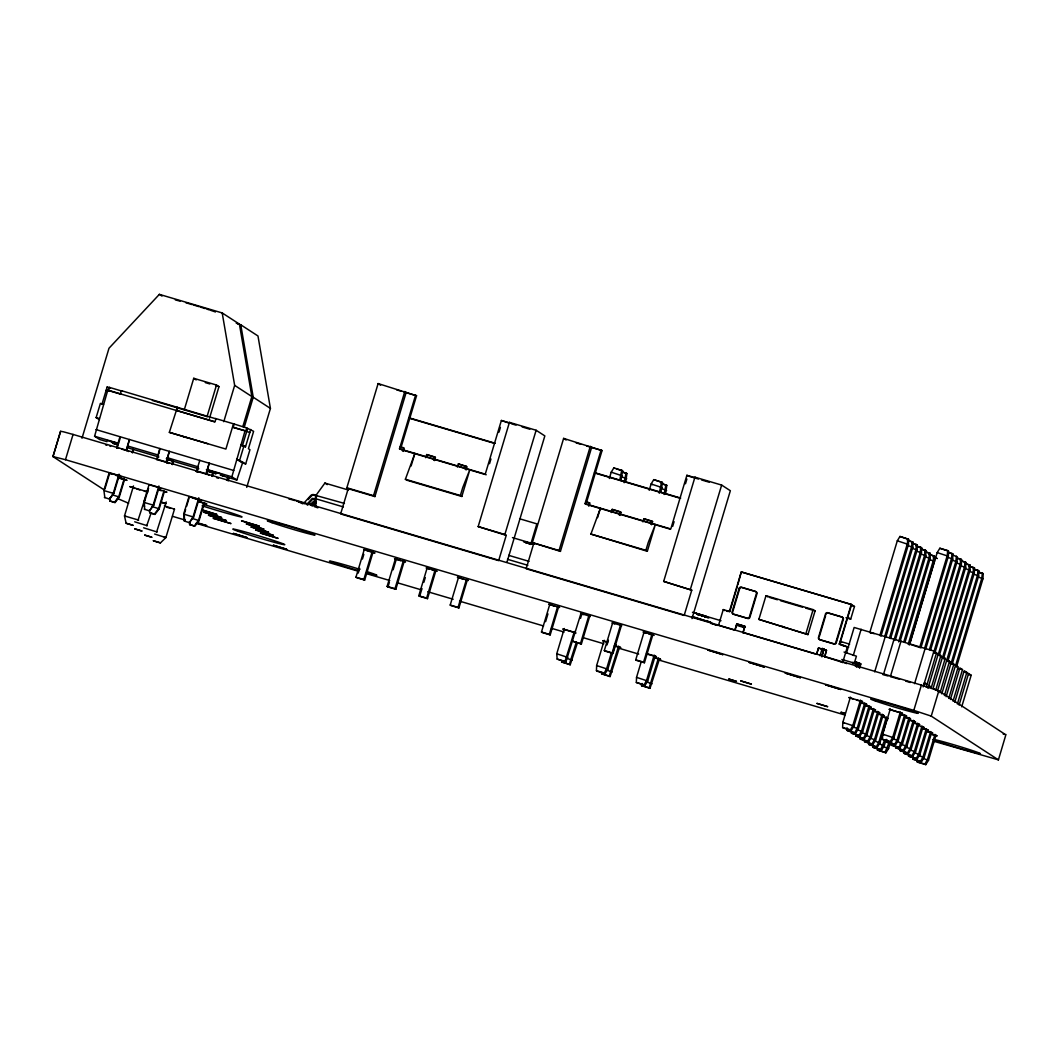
<?xml version="1.0" encoding="UTF-8"?>
<svg xmlns="http://www.w3.org/2000/svg" width="1059" height="1059" viewBox="0 0 1059 1059"><rect width="100%" height="100%" fill="white"/><g stroke="black" fill="none" stroke-linecap="round" stroke-linejoin="round"><path stroke-width="1.5" d="M615.372 643.978L607.787 669.235L605.139 673.577L597.289 671.26L596.442 670.704L596.641 665.555L604.226 640.298M620.945 480.601L622.573 470.726L613.863 467.853L611.215 472.182L609.322 478.496M625.75 481.832L626.902 473.545L622.904 472.062M655.269 655.773L647.684 681.03L645.05 685.372L636.34 682.486L636.538 677.35L641.277 661.557M660.842 492.395L662.471 482.507L653.76 479.634L651.113 483.976L649.22 490.291M665.648 493.626L666.799 485.326L661.24 483.381M861.549 700.806L853.978 726.064L851.33 730.406L843.48 728.076L842.62 727.533L842.832 722.384L850.403 697.126M865.891 703.626L858.306 728.883L855.672 733.225L847.809 730.895L846.962 730.339L847.054 727.771M878.877 712.058L871.292 737.329L868.658 741.657L860.795 739.341L859.948 738.785L860.04 736.217M886.145 739.42L884.252 745.735L881.604 750.076L873.754 747.747L872.894 747.204L873 744.623M907.801 538.779L907.364 543.77L879.883 635.36L880.969 636.062L908.45 544.485L908.648 539.335L899.951 536.463L897.304 540.805L869.823 632.382L870.922 633.097M885.787 637.306L912.792 547.291L912.99 542.155L907.417 540.209M890.593 638.537L917.12 550.111L917.319 544.975L911.759 543.029M895.385 639.768L921.436 552.917L921.634 547.781L916.075 545.835M900.19 640.999L925.778 555.737L925.976 550.601L920.403 548.641M904.995 642.244L930.106 558.556L930.305 553.407L924.745 551.461M909.284 645.024L934.395 561.336L934.594 556.2L929.021 554.241M948.348 556.266L948.546 551.13L947.699 550.574L939.849 548.258L937.202 552.586L909.734 644.176L920.88 647.856L948.348 556.266L937.202 552.586M925.685 649.088L952.69 559.086L952.888 553.95L948.89 552.467M930.49 650.332L957.018 561.905L957.217 556.756L953.232 555.273M934.806 653.138L961.334 564.712L961.546 559.562L957.548 558.08M939.611 654.369L965.676 567.518L965.874 562.382L960.301 560.436M943.476 658.764L970.004 570.338L970.203 565.202L964.643 563.256M947.765 661.544L974.293 573.118L974.492 567.981L968.932 566.036M952.571 662.788L978.622 575.937L978.82 570.801L973.261 568.855M956.436 667.183L982.964 578.757L983.162 573.621L977.589 571.675M901.447 712.588L893.875 737.858L891.162 742.147L883.312 739.831L882.451 739.275L882.729 734.178L890.301 708.908M905.789 715.407L898.204 740.678L895.504 744.967L887.641 742.637L886.793 742.094L886.926 739.539M910.118 718.227L902.546 743.484L899.832 747.786L891.982 745.457L891.122 744.901L891.254 742.359M923.104 726.659L915.532 751.93L912.818 756.219L904.968 753.902L904.108 753.346L904.24 750.791M931.721 732.259L924.15 757.529L921.436 761.818L913.586 759.502L912.726 758.946L912.858 756.391M936.063 735.078L928.478 760.349L925.765 764.638L917.915 762.308L917.068 761.765L917.2 759.21M621.712 470.17L619.846 479.886M626.054 472.989L624.188 482.705M661.61 481.964L659.28 493.256M665.952 484.77L664.086 494.5M912.13 541.599L911.693 546.59L884.689 636.591M916.472 544.419L916.022 549.396L889.494 637.822M920.787 547.225L920.35 552.202L893.822 640.629M925.116 550.045L924.679 555.022L898.628 641.873M929.458 552.851L929.021 557.841L903.909 641.529M933.734 555.644L933.297 560.621L908.185 644.309M947.699 550.574L947.262 555.565L919.781 647.142M952.028 553.394L951.591 558.371L924.586 648.386M956.37 556.213L955.933 561.191L929.405 649.617M960.685 559.006L960.248 563.997L933.72 652.423M965.014 561.826L964.577 566.817L938.049 655.243M969.356 564.646L968.919 569.636L942.854 656.474M973.645 567.425L973.195 572.416L937.453 691.077M977.973 570.245L977.536 575.236L951.008 663.649M982.302 573.065L981.865 578.042L955.814 664.893M891.982 745.457L892.234 742.994M103.676 489.562L52.976 456.614L60.535 431.265L63.514 431.82L73.058 434.442L65.473 459.699L52.963 456.575L60.628 431.37M81.993 438.254L108.998 348.239L159.366 294.362L222.191 312.935L239.4 324.107L251.857 396.556L242.855 426.552M99.122 419.549L96.131 417.603L100.393 403.4L103.544 404.326M101.929 404.392L107.144 387.025L110.282 387.951L109.434 387.395L108.481 390.559L121.057 394.266L120.369 393.829L121.322 390.665L215.917 418.808L214.977 421.959L107.806 390.109L94.582 436.242L99.533 439.459L107.038 441.669M109.103 473.002L103.888 490.37L104.867 497.717M116.675 447.745L119.998 436.692M104.867 489.126L109.606 473.333M117.192 448.076L118.131 444.912M120.038 438.598L118.608 443.337L94.582 436.242M118.992 474.207L113.313 493.163L109.58 499.12L113.829 493.494L119.508 474.551M126.1 450.525L129.423 439.472L126.617 450.856M124.459 477.755L118.78 496.711L114.518 502.323L109.805 500.933L109.62 498.127M132.044 452.497L132.984 449.334M109.805 500.933L115.034 502.668L119.283 497.042L124.499 479.674M132.547 452.828L133.5 449.678M133.5 485.922L124.499 515.918L126.127 523.278L133.196 525.37L126.153 523.252M149.001 484.797L143.786 502.165L144.765 509.511M156.573 459.527L159.896 448.473L158.982 453.543M138.067 520.075L145.268 497.995M146.685 493.256L147.638 490.092M144.58 506.705L144.302 502.496L148.564 488.292M157.566 458.282L158.506 455.132L128.033 446.117M158.903 486.002L153.211 504.944L149.478 510.901L153.727 505.289L158.929 487.908M165.998 462.32L169.321 451.266L166.515 462.651M146.738 525.701L151.093 513.099M184.253 409.886L193.731 378.301L216.499 385.026L218.975 386.641L209.497 418.226M163.88 491.124L158.678 508.505L154.415 514.118L149.703 512.728L149.531 509.922M171.942 464.292L172.882 461.128M149.703 512.728L154.932 514.449L159.181 508.836L164.397 491.469M172.445 464.623L173.398 461.459M156.639 531.922L166.21 501.953M164.383 505.845L174.483 509.18L165.866 537.588L160.425 542.896L153.37 540.778L160.425 542.896M207.035 416.611L216.499 385.026M192.341 497.942L201.395 500.404L189.018 496.618L183.684 513.959L184.663 521.306L184.2 514.29L185.616 509.551M196.471 471.321L199.794 460.268M186.569 506.387L188.939 498.498M196.987 471.652L198.404 466.913L167.931 457.912M198.801 497.796L193.109 516.739L189.376 522.696L193.625 517.07L198.84 499.702M205.896 474.101L209.219 463.048L206.412 474.445M223.767 421.694L234.661 385.37L222.191 312.935M203.778 502.919L198.576 520.287L194.327 525.913L189.614 524.523L189.429 521.716M211.84 476.073L212.78 472.923M189.614 524.523L194.83 526.244L199.079 520.618L204.294 503.25M212.343 476.404L213.296 473.254M215.414 418.464L233.47 423.812L225.898 449.069L169.347 432.363L177.396 407.238M234.158 424.249L233.205 427.412L245.781 431.119L246.721 427.968L233.47 423.812M226.758 480.243L227.698 477.079M228.122 480.918L229.075 477.768M244.232 427.24L253.233 397.231L240.764 324.795L237.626 323.869M233.046 427.293L245.092 430.682L231.868 476.802L236.819 480.018L242.537 462.982L236.567 459.103L245.688 463.908L249.95 449.704L248.415 448.698L253.617 431.331L246.721 427.968M250.718 429.451L245.503 446.819L242.365 445.892L247.581 428.524M239.705 460.03L243.967 445.813L240.83 444.886L242.365 445.892M246.747 487.365L270.429 408.417L257.972 335.968L240.764 324.795M302.331 503.819L302.225 502.813M406.179 392.346L374.912 496.565L348.212 488.676L346.849 487.789L378.116 383.57L416.544 395.735L400.434 449.426L399.495 448.817L415.605 395.126M340.627 513.933L348.212 488.676M374.912 496.565L373.549 495.678L404.816 391.459M373.086 552.004L364.667 580.08L356.817 577.751L355.956 577.195L364.389 549.131M358.22 573.078L359.623 568.405M362.43 559.046L363.833 554.36M364.667 580.08L363.819 579.525L372.238 551.448M402.42 450.83L403.373 447.666L400.236 446.739M403.28 451.386L404.22 448.222L403.373 447.666M461.817 496.459L460.361 495.506L462.73 487.617L469.865 469.614L461.817 496.459L406.841 480.204L405.385 479.264L414.89 453.371L411.104 466M404.247 561.217L395.828 589.281L387.978 586.964L387.117 586.408L395.55 558.345M425.731 457.713L426.684 454.563L434.534 456.879L435.395 457.435L434.442 460.586M387.978 586.964L389.381 582.278M393.127 569.808L396.397 558.9M395.828 589.281L394.981 588.725L403.4 560.661M433.581 460.043L434.534 456.879M435.924 570.576L427.505 598.639L419.655 596.323L418.795 595.767L427.214 567.703M457.409 467.072L458.348 463.921L466.212 466.238L467.059 466.794L466.119 469.944M419.655 596.323L421.985 588.526M423.865 582.291L425.268 577.605M427.505 598.639L426.645 598.083L435.077 570.02M465.258 469.402L466.212 466.238M342.216 514.396L498.657 560.635L506.228 535.364L478.165 526.588L509.432 422.369L510.795 423.256L501.37 420.476L485.26 474.154L399.495 448.817M489.523 463.71L490.939 458.984M499.001 432.138L500.417 427.399M467.337 579.855L458.918 607.919L451.068 605.602L450.207 605.046L458.64 576.983M458.918 607.919L458.07 607.376L466.489 579.299M506.228 535.364L504.865 534.477L536.132 430.258L509.432 422.369M506.943 562.236L544.842 435.911L536.132 430.258M523.596 541.811L532.373 543.77M526.191 542.896L530.731 543.797L526.005 542.274M530.705 544.405L536.86 523.874L519.585 518.764M591.69 447.163L560.423 551.382L532.359 542.605L563.626 438.386L602.055 450.552L585.958 504.243L670.162 529.129M533.723 543.492L526.151 568.749L684.167 615.451L691.752 590.181L663.675 581.404L694.942 477.185L721.656 485.075L730.353 490.727L691.977 618.628M560.423 551.382L559.059 550.495L590.326 446.276M558.609 606.82L550.19 634.897L542.327 632.567L541.48 632.011L549.899 603.948M545.61 621.659L547.94 613.863M585.958 504.243L585.018 503.634L601.115 449.943M550.19 634.897L549.33 634.341L557.749 606.264M588.791 506.202L589.744 503.038L585.746 501.556M647.327 551.276L645.884 550.323L648.254 542.433L655.389 524.43L647.327 551.276L590.909 534.08L600.413 508.188L597.567 517.652M564.315 628.503L556.743 653.774L557.166 659.095L565.877 661.968L581.06 613.161M574.375 631.482L565.016 661.412L565.877 661.968M611.255 512.53L612.195 509.379L620.044 511.696L620.905 512.252L619.952 515.415M580.504 618.39L581.907 613.717M576.334 642.191L569.358 664.231L570.205 664.787L577.433 642.892M589.77 616.034L581.351 644.097L580.491 643.541L588.91 615.478M619.105 514.859L620.044 511.696M621.434 625.392L613.015 653.456L605.166 651.139L604.318 650.583L612.737 622.52M642.919 521.888L643.872 518.738L651.722 521.054L652.582 521.61L651.629 524.761M607.032 644.905L608.435 640.218M611.427 652.741L606.688 668.533L604.292 673.021L596.442 670.704M613.015 653.456L612.168 652.9L620.587 624.836M650.769 524.218L651.722 521.054M618.602 646.083L609.256 676.026L610.103 676.582L619.7 646.797M694.942 477.185L696.319 478.072L686.894 475.292L670.784 528.971L585.018 503.634M672.664 526.429L674.093 521.69M685.464 483.791L686.881 479.052M652.86 634.672L644.441 662.735L636.578 660.419L635.731 659.863L644.15 631.799M644.441 662.735L643.581 662.193L652 634.116M654.171 655.058L646.599 680.328L644.19 684.816L636.34 682.486M658.513 657.877L649.154 687.807L650.001 688.363L659.598 658.579M690.389 589.294L721.656 485.075M706.101 616.206L695.882 613.254L705.81 616.576M706.605 617.093L696.067 613.386M706.194 621.434L706.432 620.64L710.946 622.454L692.295 616.47M718.518 625.366L723.257 609.574L729.783 611.599L737.355 586.329M729.439 611.374L741.287 571.9L851.237 604.385L854.481 606.489L850.695 619.131L845.982 617.728M737.832 584.753L741.287 571.9M732.576 612.301L739.685 588.619M736.812 623.857L734.92 630.184L736.812 623.857L744.662 626.187L743.114 632.726L744.662 626.187M758.879 619.369L765.988 595.688L813.113 609.613L815.086 610.897L807.977 634.579L758.879 619.369L807.977 634.579M806.005 633.295L813.113 609.613M819.454 636.247L825.61 615.716M818.488 648.002L816.595 654.316L818.488 648.002L826.351 650.319L824.789 656.858L826.351 650.319M820.023 655.786L822.287 648.24M821.691 656.54L824.061 648.638L822.036 656.765M844.248 645.897L839.403 643.859L851.237 604.385M839.257 644.534L840.211 641.383L849.636 644.163M839.734 644.084L851.582 604.61L741.631 572.112M842.646 662.616L847.385 646.824L839.403 643.859M846.565 652.741L854.136 627.471L933.932 651.06L936.566 652.768L926.241 687.185M853.276 655.468L861.139 629.245M852.826 662.722L857.472 664.059L841.826 659.466M854.189 663.609L856.413 656.183L844.049 652.04M855.262 666.018L856.347 662.179L859.498 663.106L860.861 663.993L859.577 668.255M856.532 667.21L857.711 663.066L856.347 662.179M857.644 666.429L858.465 663.662L856.109 662.96L857.486 663.847M858.214 667.369L859.498 663.106M860.464 700.092L852.879 725.362L850.483 729.85L842.62 727.533M864.793 702.911L857.221 728.168L854.812 732.669L846.962 730.339M874.681 671.869L885.324 636.393M869.135 705.731L861.549 730.988L859.074 735.436L851.224 733.119L859.934 735.992L862.635 731.703L870.22 706.432M883.709 673.683L894.034 639.265M873.45 708.537L865.865 733.794L863.469 738.282L855.606 735.965L864.316 738.838L866.964 734.509L874.535 709.239M877.779 711.344L870.207 736.614L867.798 741.101L859.948 738.785M890.394 676.516L901.037 641.026M882.121 714.163L874.535 739.434L872.06 743.868L864.21 741.552L872.92 744.424L875.621 740.135L883.206 714.878M886.396 716.943L878.824 742.213L876.415 746.701L868.565 744.384L877.276 747.257L879.91 742.928L887.495 717.658M884.569 740.294L880.757 749.52L872.894 747.204M888.911 743.114L885.02 752.287L877.17 749.971L885.867 752.843L888.58 748.554L890.473 742.24M900.362 711.886L892.777 737.143L890.315 741.591L882.451 739.275M904.69 714.706L897.119 739.963L894.643 744.411L886.793 742.094M914.579 683.664L925.235 648.174M909.032 717.512L901.447 742.783L898.985 747.23L891.122 744.901M65.473 459.699L913.811 710.364L921.396 685.107L938.817 690.852L1005.415 734.562M923.183 686.894L933.932 651.06M913.348 720.319L905.763 745.589L903.301 750.037L895.437 747.707L904.148 750.579L906.861 746.291L914.433 721.033M927.949 688.297L938.274 653.866L933.919 652.437M917.676 723.138L910.105 748.409L907.629 752.843L899.779 750.527L908.49 753.399L911.19 749.11L918.775 723.853M928.359 686.245L931.43 687.159L940.895 655.574L938.274 653.866M942.603 656.686L933.125 688.271L935.759 689.978L945.237 658.394L939.704 655.733M922.018 725.958L914.433 751.215L911.971 755.663L904.108 753.346M926.294 728.738L918.722 754.008L916.247 758.443L908.397 756.126L917.107 758.999L919.808 754.71L927.393 729.452M1005.957 734.483L998.412 759.872L931.232 716.122L938.817 690.852M940.074 692.785L949.552 661.2L944.019 658.539M941.782 693.883L951.26 662.312L946.905 660.869M930.636 731.557L923.051 756.814L920.589 761.262L912.726 758.946M944.416 695.591L953.881 664.019L951.26 662.312M934.965 734.364L927.393 759.634L924.917 764.082L917.068 761.765M946.124 696.703L955.589 665.118L949.791 663.212M948.745 698.411L958.223 666.826L955.589 665.118M950.4 699.483L959.878 667.911L962.499 669.619L953.034 701.19M954.741 702.302L964.206 670.718L966.841 672.425L957.362 704.01M959.07 705.122L968.548 673.537L965.636 672.584M961.704 706.83L971.169 675.245L968.548 673.537M176.906 410.707L177.912 407.569M157.156 532.015L143.627 527.806M348.464 490.039L324.901 483.076L316.164 495.096L315.119 498.577L316.059 506.162M308.169 499.583L311.32 496.102A3.349 3.323 -57 0 1 311.995 495.519M306.726 504.508L312.312 498.392L315.714 498.961L316.747 495.48L313.874 494.632A3.349 3.323 -57 0 0 310.631 495.652L304.343 502.615A1.509 1.496 -57 0 1 302.94 503.091M307.401 504.958L312.987 498.842L316.389 499.398L315.119 498.577L343.394 506.93M309.956 504.746L315.489 499.663M310.631 505.183L316.059 500.073M312.114 506.149L316.376 501.437M313.861 505.408L315.992 503.051M998.465 759.859L933.641 741.221M128.655 451.531L127.954 451.068M173.755 509.141L174.483 509.18M615.954 644.825L615.2 644.335M910.647 718.995L904.73 716.85M112.942 442.093L107.502 440.478M718.558 625.366L734.92 630.184M1004.713 734.416L1003.191 734.072M707.783 617.556L707.981 617.437M105.741 444.992L106.76 445.257M220.907 474.008L221.583 474.128L215.493 472.354M164.344 537.337L165.866 537.588L154.601 534.027M116.808 447.772L118.899 448.301M156.825 459.646L162.053 461.062M942.431 657.692L945.237 658.394M166.581 462.862L168.672 463.392M946.746 660.498L949.552 661.2M958.302 668.56L962.499 669.619M964.034 671.724L966.841 672.425M968.376 674.543L971.169 675.245M715.354 624.757L717.923 625.406M158.996 488.133C166.978 490.039 146.433 483.619 149.941 485.366M164.33 491.601L166.951 492.157L159.816 489.801M144.302 491.177L147.267 491.932M403.294 561.442L405.518 561.919L394.53 558.662L400.62 560.674M162.252 502.853L165.945 503.634L160.531 501.728M466.119 580.001L468.356 580.478L457.356 577.234L463.458 579.247M557.391 606.966L559.615 607.442L548.628 604.199L554.717 606.211M588.804 616.259C596.336 617.9 572.893 611.109 583.31 614.63M620.217 625.538C627.749 627.18 604.305 620.402 614.723 623.91M859.829 701.005L862.635 701.601L848.815 697.51L852.919 698.953M904.068 715.606L906.875 716.202L900.388 714.044M576.056 633.03L562.779 628.98L575.302 632.541M917.068 724.052L919.874 724.66L913.401 722.49M888.091 718.465L882.478 716.943M921.396 726.871L924.203 727.467L917.729 725.309M930.067 732.51L932.873 733.106L926.4 730.935M134.692 521.809L147.307 525.727M699.086 614.763L697.616 614.458L707.425 617.053M530.135 543.73L525.383 542.407L530.003 543.849M111.923 441.828L109.567 441.14M704.354 616.656L708.828 617.966M201.832 472.777L196.087 471.321L197.305 471.811M115.855 475.372C136.333 480.985 97.097 469.084 112.532 474.353M432.032 569.954C449.347 574.746 416.24 564.606 429.213 569.093M648.968 634.063C666.283 638.842 633.176 628.702 646.136 633.189M202.706 509.961L216.976 514.475L201.965 510.253M856.479 700.052L858.717 700.687M861.92 703.176L866.964 704.42L860.49 702.249M900.706 714.653L902.943 715.288M866.262 705.996L871.305 707.24L864.832 705.069M906.16 717.79L908.397 718.426M166.356 507.129L170.777 508.386M869.492 708.511L875.661 710.059L869.174 707.889M909.39 720.292L915.558 721.854L909.072 719.683M873.807 711.317L879.976 712.866L873.49 710.695M913.705 723.098L915.942 723.734M878.149 714.123L884.305 715.685L877.832 713.514M922.376 728.738L928.544 730.286L922.058 728.115M196.948 522.537L206.849 525.701L197.133 523.067M926.718 731.544L928.955 732.193M607.72 642.006L602.677 640.761L606.781 642.204M646.506 653.469L656.408 656.646L647.87 654.356M932.172 734.681L937.215 735.926L930.729 733.755M614.683 646.109L620.839 647.671L614.366 645.5M654.581 657.904L660.737 659.453L654.263 657.295M844.367 713.104L840.872 712.23L845.228 713.66M214.461 421.628L176.39 410.376M169.347 432.363L207.829 443.734M344.453 503.422L314.549 495.082A3.349 3.323 -57 0 0 313.08 495.069M236.25 323.18L239.4 324.107M908.648 539.335L899.951 536.463M948.546 551.13L939.849 548.258M908.278 540.765L912.99 542.155M948.176 552.56L952.888 553.95M396.688 389.871L401.268 391.221M404.326 392.134L416.544 395.735M508.426 422.885L501.37 420.476M511.471 423.785L516.051 425.149M522.166 426.949L529.804 429.199M576.096 442.887L580.676 444.237M586.792 446.038L602.055 450.552M689.356 476.351L698.516 479.052M701.574 479.965L709.212 482.216M912.606 543.585L917.319 544.975M916.922 546.391L921.634 547.781M956.833 558.172L961.546 559.562M897.304 540.805L908.45 544.485M921.264 549.197L925.976 550.601M961.162 560.992L965.874 562.382M907.391 545.319L912.792 547.291M947.289 557.1L952.69 559.086M925.592 552.017L930.305 553.407M967.066 564.275L970.203 565.202M911.72 548.125L917.12 550.111M951.617 559.92L957.018 561.905M929.881 554.797L934.594 556.2M969.779 566.591L974.492 567.981M916.035 550.932L921.436 552.917M955.933 562.726L961.334 564.712M933.363 557.06L936.5 557.987M934.21 557.616L937.361 558.543M974.108 569.411L978.82 570.801M920.377 553.751L925.778 555.737M960.275 565.546L965.676 567.518M978.45 572.217L983.162 573.621M924.706 556.571L930.106 558.556M964.603 568.352L970.004 570.338M928.995 559.351L934.395 561.336M968.892 571.145L974.293 573.118M973.221 573.952L978.622 575.937M616.285 468.872L622.573 470.726M662.471 482.507L653.76 479.634M977.563 576.771L982.964 578.757M622.189 472.142L626.902 473.545M662.087 483.937L666.799 485.326M611.215 472.182L622.361 475.862M621.302 476.696L626.703 478.681M661.2 488.49L666.601 490.476M409.608 417.974L495.175 443.258M595.118 472.791L680.699 498.074M408.959 418.106L494.527 443.403M594.47 472.923L680.05 498.22M205.314 382.603L209.867 383.954M215.943 385.741L218.975 386.641M435.395 457.435L426.684 454.563M465.483 466.331L458.348 463.921M586.607 502.112L589.744 503.038M620.905 512.252L612.195 509.379M652.582 521.61L643.872 518.738M401.996 449.89L486.2 474.763M851.343 605.563L854.481 606.489M109.434 387.395L121.997 391.115L121.322 390.665M152.403 400.461L207.379 416.703M106.204 390.175L109.342 391.115L107.806 390.109M249.778 432.601L245.092 430.682M405.385 479.264L460.361 495.506M590.909 534.08L645.884 550.323M769.536 597.435L777.385 599.751M780.536 600.678L802.523 607.178M805.661 608.104L815.086 610.897M869.823 632.382L874.138 633.653M183.075 436.599L186.238 437.539M346.849 487.789L373.549 495.678M478.165 526.588L504.865 534.477M532.359 542.605L559.059 550.495M691.752 590.181L663.675 581.404M512.463 537.615L534.358 544.088M96.131 417.603L99.281 418.53M239.559 461.049L242.696 461.976M242.537 462.982L245.688 463.908M729.783 611.599L726.646 610.659L728.01 611.546M840.833 644.997L848.656 647.314M95.959 429.583L233.761 470.487M508.664 555.34L529.037 561.363M737.143 624.082L745.006 626.399M818.832 648.214L826.682 650.544M745.02 627.007L737.236 624.704L745.351 627.219M692.44 612.261L720.994 620.706M736.865 625.392L744.795 627.735M207.829 469.706L231.868 476.802M697.351 614.22L698.265 614.736M118.436 443.562L113.723 442.172L117.893 443.761M206.399 469.547L215.281 472.539L207.432 470.222M166.581 458.15L169.731 459.077L168.699 458.415M166.382 458.573L172.114 460.625L167.401 459.235M215.083 472.963L207.22 470.646L216.102 473.625M507.473 559.284L527.859 565.307M854.573 662.14L860.861 663.993M113.048 443.443L117.549 444.78M126.696 447.48L158.89 456.998M166.607 459.275L198.788 468.78M206.505 471.056L215.784 473.81M220.298 475.134L236.819 480.018M924.017 683.439L927.088 684.339L924.467 682.631M693.671 617.357L706.234 621.064M72.992 434.415L921.396 685.107M742.769 632.501L816.595 654.316M824.445 656.633L841.971 662.179M710.615 623.354L713.766 624.294L712.389 623.407M298.519 501.781L301.471 502.654M299.194 502.231L303.629 503.541A1.509 1.496 -57 0 0 304.502 503.435M913.811 710.364L931.232 716.122M112.492 494.857L119.283 497.042M152.39 506.639L159.181 508.836M192.288 518.433L199.079 520.618M172.498 516.315L185.179 520.075M196.286 523.345L358.021 571.145M365.951 573.488L389.738 580.517M397.668 582.86L421.456 589.889M427.796 591.756L453.173 599.248M459.513 601.128L543.558 625.962M551.487 628.305L564.169 632.051M583.191 637.677L603.815 643.766M619.674 648.452L638.696 654.078M657.718 659.691L844.844 714.984M104.351 497.386L109.58 499.12M144.249 509.18L149.478 510.901M184.147 520.962L189.376 522.696M355.956 577.195L363.819 579.525M387.117 586.408L394.981 588.725M418.795 595.767L426.645 598.083M450.207 605.046L458.07 607.376M541.48 632.011L549.33 634.341M580.491 643.541L572.641 641.224L581.351 644.097M604.318 650.583L612.168 652.9M635.731 659.863L643.581 662.193M852.905 726.898L858.306 728.883M892.803 738.692L898.204 740.678M857.234 729.717L862.635 731.703M897.145 741.512L902.546 743.484M861.563 732.524L866.964 734.509M900.018 743.895L906.861 746.291M865.891 735.343L871.292 737.329M905.789 747.125L911.19 749.11M870.233 738.149L875.621 740.135M910.131 749.944L915.532 751.93M874.509 740.943L879.91 742.928M914.407 752.724L919.808 754.71M878.851 743.749L884.252 745.735M918.749 755.544L924.15 757.529M883.18 746.569L888.58 748.554M923.077 758.363L928.478 760.349M596.641 665.555L607.787 669.235M636.538 677.35L647.684 681.03M566.817 658.288L572.217 660.273M606.714 670.069L612.115 672.055M646.612 681.864L652.013 683.849M557.166 659.095L565.016 661.412M569.358 664.231L561.495 661.915L570.205 664.787M609.256 676.026L601.406 673.709L610.103 676.582M649.154 687.807L641.304 685.491L650.001 688.363M529.037 543.638L529.699 543.836M704.751 616.695L705.731 616.934M221 474.856L224.482 476.007L220.854 475.054M112.611 442.834L116.093 443.986L112.466 443.033M216.685 477.715L218.3 478.205M700.237 615.147L702.408 615.888M700.806 615.266L702.541 615.808M840.899 661.716L843.586 662.537M202.931 473.108L205.142 473.783M163.152 461.406L165.363 462.081M122.037 449.201L125.346 450.207M366.374 550.534C388.812 557.153 360.166 547.913 364.137 549.793M199.714 501.582L206.849 503.952L198.893 501.82M119.905 478.006L127.054 480.362L117.999 477.9M158.996 490.039L161.206 490.714M882.16 716.334L887.336 717.976M136.757 488.967L139.881 489.92M885.311 718.783L887.68 719.511M525.463 541.877L531.697 543.849M697.471 614.326L702.117 615.756M526.151 542.42L530.334 543.73M109.911 446.183L110.613 446.408M128.602 503.25L117.39 498.458M844.645 662.894L846.776 663.596M135.181 488.49L129.78 486.584L147.995 491.972M125.822 516.448L124.499 515.918L138.636 520.101M714.732 624.731L716.215 625.313M207.763 474.657L208.967 475.134M167.971 462.942L169.188 463.418M686.894 475.292L687.821 475.901M662.259 487.656L651.113 483.976L652.212 484.678M847.796 617.238L850.695 619.131M613.863 467.853L614.71 468.409M563.626 438.386L566.115 440.001M928.796 685.451L931.43 687.159M840.211 641.383L841.574 642.27M765.988 595.688L767.96 596.972M852.972 662.246L854.335 663.133M852.998 662.828L854.017 663.49M782.442 626.332L784.415 627.616M378.116 383.57L380.591 385.185M723.257 609.587L724.859 610.619M893.875 737.858L882.729 734.178L883.815 734.893M890.315 741.591L891.162 742.147M894.643 744.411L895.504 744.967M898.985 747.23L899.832 747.786M903.301 750.037L904.148 750.579M907.629 752.843L908.49 753.399M911.971 755.663L912.818 756.219M916.247 758.443L917.107 758.999M920.589 761.262L921.436 761.818M924.917 764.082L925.765 764.638M853.978 726.064L842.832 722.384L843.917 723.098M850.483 729.85L851.33 730.406M854.812 732.669L855.672 733.225M859.074 735.436L859.934 735.992M863.469 738.282L864.316 738.838M867.798 741.101L868.658 741.657M872.06 743.868L872.92 744.424M876.415 746.701L877.276 747.257M880.757 749.52L881.604 750.076M885.02 752.287L885.867 752.843M159.366 294.362L162.001 296.083M234.661 385.37L251.857 396.556M253.233 397.231L270.429 408.417M193.731 378.301L196.206 379.916M644.19 684.816L645.05 685.372M324.901 483.076L327.297 484.625M604.292 673.021L605.139 673.577M243.967 445.813L245.503 446.819M567.889 657.454L556.743 653.774L557.828 654.475M107.144 387.025L109.077 388.282M116.119 443.721L117.139 444.383M193.625 517.07L184.2 514.29M153.727 505.289L144.302 502.496M113.829 493.494L104.404 490.714M189.932 522.047L190.117 524.854M110.136 498.458L110.321 501.264M642.058 683.465L642.151 686.047M882.862 674.623A24.741 0.86 16.7 0 1 888.104 675.999M890.672 676.701A24.741 0.86 16.7 0 1 899.541 679.256M905.723 681.109A24.741 0.86 16.7 0 1 910.263 682.512M288.71 498.815A24.741 0.86 16.7 0 1 294.693 500.536M296.176 500.973A24.741 0.86 16.7 0 1 308.301 504.68M314.285 506.612A24.741 0.86 16.7 0 1 317.872 507.83M934.872 739.619A24.741 0.86 16.7 0 1 972.956 750.752A24.741 0.86 16.7 0 1 967.013 750.434A24.741 0.86 16.7 0 1 932.992 739.526M367.327 571.714A24.741 0.86 16.7 0 1 367.195 573.118M358.749 570.748A24.741 0.86 16.7 0 1 329.495 561.085A24.741 0.86 16.7 0 1 359.901 569.345M203.46 504.494A27.216 0.953 16.7 0 1 236.435 514.634A27.216 0.953 16.7 0 1 235.442 515.614A27.216 0.953 16.7 0 1 202.123 505.805M826.086 614.141A1.655 1.641 -57 0 1 828.125 613.029L842.262 617.212A1.655 1.641 -57 0 1 843.361 619.25L836.253 642.932A1.655 1.641 -57 0 1 834.214 644.044L820.076 639.874A1.655 1.641 -57 0 1 818.978 637.822M732.51 612.724A1.655 1.641 -57 0 0 733.675 614.339L747.813 618.522A1.655 1.641 -57 0 0 749.865 617.41L756.973 593.715A1.655 1.641 -57 0 0 755.874 591.677L741.737 587.493A1.655 1.641 -57 0 0 739.87 588.222M315.158 495.956A3.349 3.323 -57 0 1 316.032 496.036M175.344 299.909A26.396 0.927 16.7 0 1 180.109 301.166M185.894 302.781A26.396 0.927 16.7 0 1 192.314 304.648M193.625 305.032A26.396 0.927 16.7 0 1 198.907 306.633M200.204 307.031A26.396 0.927 16.7 0 1 205.247 308.593M206.73 309.069A26.396 0.927 16.7 0 1 209.563 309.983M210.887 310.419A26.396 0.927 16.7 0 1 215.44 311.968M702.143 615.08L702.355 615.782L702.143 615.08M739.182 588.288L732.073 611.97A1.655 1.641 -57 0 0 733.172 614.008L747.31 618.191A1.655 1.641 -57 0 0 749.348 617.079L756.457 593.384A1.655 1.641 -57 0 0 755.358 591.346L741.221 587.163A1.655 1.641 -57 0 0 739.182 588.288M825.57 613.81L818.461 637.492A1.655 1.641 -57 0 0 819.56 639.543L833.698 643.713A1.655 1.641 -57 0 0 835.75 642.601L842.845 618.919A1.655 1.641 -57 0 0 841.759 616.867L827.622 612.698A1.655 1.641 -57 0 0 825.57 613.81M134.824 528.891L141.866 531.009L134.824 528.891M144.726 535.113L151.768 537.231L144.726 535.113M204.453 512.265L203.752 512.225L221.649 517.52L204.453 512.265M209.153 515.309L208.438 515.27L226.348 520.565L209.153 515.309M213.825 518.354L213.111 518.314L231.021 523.596L213.825 518.354M242.22 520.935L241.505 520.896L259.402 526.191L242.22 520.935M246.893 523.967L246.178 523.927L264.088 529.222L246.893 523.967M251.565 527.011L250.851 526.972L268.761 532.267L251.565 527.011M256.265 530.056L255.55 530.016L273.447 535.311L256.265 530.056M260.938 533.101L260.223 533.061L278.133 538.356L260.938 533.101M233.47 533.432L246.747 537.495L233.47 533.432M273.368 545.226L286.645 549.277L273.368 545.226M707.783 650.027L722.86 654.634L707.783 650.027M749.137 662.431L764.214 667.038L749.137 662.431M785.262 673.1L800.339 677.707L785.262 673.1M728.87 679.057L736.415 681.361L728.87 679.057M825.596 684.842L840.674 689.449L825.596 684.842M740.837 680.911L751.387 684.127L740.837 680.911M817.019 703.414L827.569 706.644L817.019 703.414M889.256 709.331L902.533 713.395L889.256 709.331M875.396 700.979A24.741 0.86 16.7 0 0 916.207 713.038A24.741 0.86 16.7 0 0 891.956 704.513A24.741 0.86 16.7 0 0 875.396 700.979M272.031 522.696A24.741 0.86 16.7 0 0 312.842 534.755A24.741 0.86 16.7 0 0 288.604 526.23A24.741 0.86 16.7 0 0 272.031 522.696M237.64 531.115A27.216 0.953 16.7 0 0 282.528 544.392A27.216 0.953 16.7 0 0 255.854 535.007A27.216 0.953 16.7 0 0 237.64 531.115"/></g></svg>
